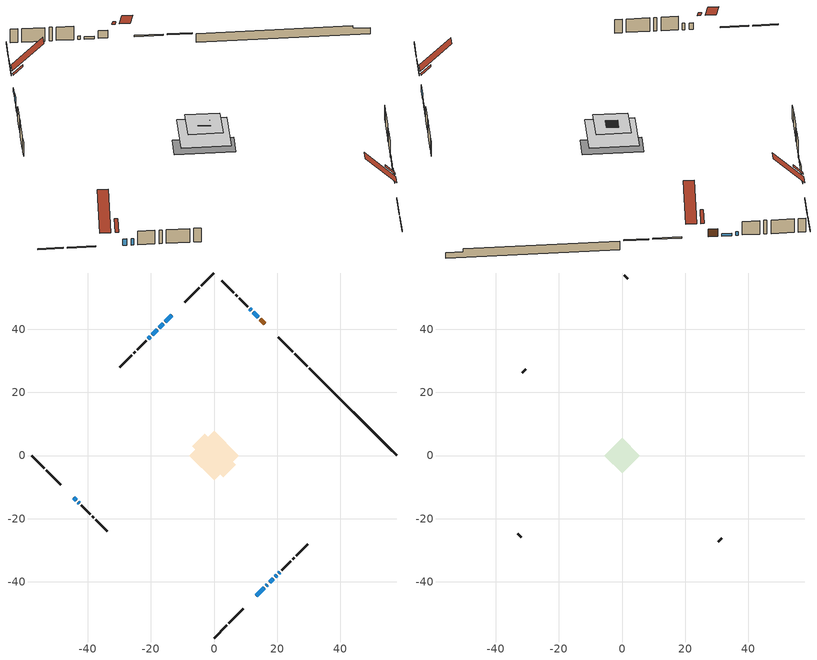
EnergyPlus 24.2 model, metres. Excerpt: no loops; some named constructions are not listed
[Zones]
conditioned space
 floor adiabatic (AdiabaticFloorConstruction): -7.91,0 0,7.91 7.91,0 0,-7.91 z2.28
 floor foundation (Slab1 construction): -6.9,2.86 -2.86,6.9 6.9,-2.86 2.86,-6.9 z-1.3
 wall outside (RimJoist1 construction): 0,-57.84 3.98,-53.85 / -57.84,0 -53.85,-3.98 / 0,57.84 -3.98,53.85 / 29.59,28.24 25.61,32.23 z1.06:1.36
 wall outside (RimJoist2 construction): 4.64,-53.2 9.19,-48.64 / -53.2,-4.64 -48.64,-9.19 / -4.64,53.2 -9.19,48.64 / 24.95,32.89 20.4,37.44 z1.06:1.36
 wall outside (AdiabaticWallConstruction 1): 16.13,41.7 14.69,43.14 z1.06:3.09
 wall outside (AdiabaticWallConstruction): -13.46,44.38 -15.45,42.38 / 16.54,-41.3 16.94,-40.9 / 17.59,-40.24 18.81,-39.02 / 11.8,46.03 11.4,46.43 / -20.22,37.61 -20.89,36.95 z1.06:1.98; -16.11,41.73 -17.33,40.51 z1.06:3.07; 13.46,-44.38 15.88,-41.95 / -44.38,-13.46 -43.71,-14.12 / -43.06,-14.78 -42.66,-15.18 z1.06:2.79; 14.04,43.8 12.46,45.38 / -17.99,39.85 -19.57,38.27 z1.06:1.72; 19.47,-38.37 19.85,-37.99 z1.06:2.28; 20.5,-37.33 20.88,-36.95 z1.06:1.95
 wall outside (Wall1 construction): 21.54,-36.3 24.29,-33.55 / -42,-15.83 -39.25,-18.58 / -21.55,36.29 -24.3,33.54 / 10.75,47.09 8,49.84 z1.06:4.72
 wall outside (Wall2 construction): 24.95,-32.89 25.45,-32.39 / -38.59,-19.24 -38.1,-19.74 / -24.96,32.88 -25.45,32.38 / 7.34,50.5 6.84,50.99 z1.06:4.72
 wall outside (Wall3 construction): 26.1,-31.73 29.78,-28.05 / -37.44,-20.4 -33.76,-24.08 / -26.11,31.73 -29.79,28.05 / 6.18,51.65 2.5,55.33 z1.06:4.72
 wall foundation (FoundationWall1 construction): 30.25,27.59,-1.3 30.25,27.59,1.06 55.08,2.76,1.06 55.08,2.76,0.3 57.84,0,0.3 57.84,0,-1.3
 window (WindowConstruction): -13.46,44.38 -15.45,42.38 z1.06:1.97
 window (WindowConstruction 4): -16.11,41.73 -17.33,40.51 z1.06:3.07
 window (WindowConstruction 5): 13.46,-44.38 15.88,-41.95 z1.06:2.79
 window (WindowConstruction 6): 16.54,-41.29 16.94,-40.9 z1.06:1.97
 window (WindowConstruction 7): -44.38,-13.46 -43.71,-14.12 z1.06:2.79
 window (WindowConstruction 8): -43.06,-14.78 -42.66,-15.17 z1.06:2.79
 window (WindowConstruction 11): 14.04,43.8 12.46,45.38 z1.06:1.72
 window (WindowConstruction 12): -17.99,39.85 -19.57,38.27 z1.06:1.72
 window (WindowConstruction 1): 17.59,-40.24 18.81,-39.02 z1.06:1.97
 window (WindowConstruction 9): 19.47,-38.37 19.85,-37.99 z1.06:2.28
 window (WindowConstruction 10): 20.5,-37.33 20.88,-36.96 z1.06:1.95
 window (WindowConstruction 2): 11.8,46.04 11.41,46.43 z1.06:1.97
 window (WindowConstruction 3): -20.23,37.61 -20.89,36.95 z1.06:1.97
 door (Door): 16.13,41.7 14.69,43.14 z1.06:3.09
 ceiling adiabatic (AdiabaticFloorConstruction): 0,-7.91 7.91,0 0,7.91 -7.91,0 z2.28
 roof outside (Roof2 construction): 12.8,-45.03,4.72 11.25,-43.48,6.92 10.7,-44.03,6.92 12.25,-45.58,4.72; -45.03,-12.8,4.72 -43.48,-11.25,6.92 -44.03,-10.7,6.92 -45.58,-12.25,4.72; -12.8,45.03,4.72 -11.25,43.48,6.92 -10.7,44.03,6.92 -12.25,45.58,4.72; 16.79,41.05,4.72 15.23,39.49,6.92 15.78,38.94,6.92 17.34,40.5,4.72
attic - vented
 floor to conditioned space (Floor1 construction Reversed): -5.55,0 0,5.55 5.55,0 0,-5.55 z4.72
 floor to conditioned space (Floor2 construction Reversed): -1.93,0 0,1.93 1.93,0 0,-1.93 z4.72
 wall outside (Wall4 construction): 30.44,-27.4 31.63,-26.21 / -33.1,-24.73 -31.91,-25.92 / -30.45,27.39 -31.64,26.2 / 1.85,55.99 0.66,57.18 z1.06:4.72
 roof outside (Roof1 construction): 11.6,-46.24,4.72 6.65,-41.3,11.71 4.91,-43.04,11.71 9.85,-47.99,4.72; -46.24,-11.6,4.72 -41.3,-6.65,11.71 -43.04,-4.91,11.71 -47.99,-9.85,4.72; -11.6,46.24,4.72 -6.65,41.3,11.71 -4.91,43.04,11.71 -9.85,47.99,4.72; 17.99,39.84,4.72 13.05,34.9,11.71 14.8,33.15,11.71 19.74,38.09,4.72
[Material] Roughness=Rough; Thermal Absorptance=0.9
Name | Thickness {m} | Conductivity {W/m-K} | Density {kg/m3} | Specific Heat {J/kg-K} | Solar Absorptance | Visible Absorptance
ceiling loosefill ins | 0.169333 | 0.0480833 | 16.02 | 1046.75 | 0.7 | 0.7
ceiling stud and cavity | 0.1397 | 0.0830756 | 65.682 | 1177.47 | 0.7 | 0.7
ceiling stud and cavity 1 | 0.1397 | 0.0911922 | 65.682 | 1177.47 | 0.7 | 0.7
gypsum board | 0.0127 | 0.160291 | 801 | 837.4 | 0.6 | 0.6
[Construction]
Floor1 construction: ceiling loosefill ins, ceiling stud and cavity, gypsum board
Floor2 construction: ceiling loosefill ins, ceiling stud and cavity 1, gypsum board
[EnergyManagementSystem:OutputVariable] Type of Data in Variable=Summed; Update Frequency=ZoneTimestep
Name | EMS Variable | EMS Program or Subroutine | Units
loads_clg_tot_peakload_outvar; loads_clg_tot_annual_outvar; Energy Management System Output Variable 2; Energy Management System Output Variable 46 | loads_clg_tot | total_loads_program | J
htg_unmet_hours_annual_outvar; Energy Management System Output Variable 3 | htg_unmet_hours | unmet_hours_program | hr
clg_unmet_hours_annual_outvar; Energy Management System Output Variable 4 | clg_unmet_hours | unmet_hours_program | hr
loads_htg_roofs_annual_outvar; Energy Management System Output Variable 5 | loads_htg_roofs | component_loads_program | J
loads_htg_ceilings_annual_outvar; Energy Management System Output Variable 6 | loads_htg_ceilings | component_loads_program | J
loads_htg_walls_annual_outvar; Energy Management System Output Variable 7 | loads_htg_walls | component_loads_program | J
loads_htg_rim_joists_annual_outvar; Energy Management System Output Variable 8 | loads_htg_rim_joists | component_loads_program | J
loads_htg_foundation_walls_annual_outvar; Energy Management System Output Variable 9 | loads_htg_foundation_walls | component_loads_program | J
loads_htg_doors_annual_outvar; Energy Management System Output Variable 10 | loads_htg_doors | component_loads_program | J
loads_htg_windows_conduction_annual_outvar; Energy Management System Output Variable 11 | loads_htg_windows_conduction | component_loads_program | J
loads_htg_windows_solar_annual_outvar; Energy Management System Output Variable 12 | loads_htg_windows_solar | component_loads_program | J
loads_htg_skylights_conduction_annual_outvar; Energy Management System Output Variable 13 | loads_htg_skylights_conduction | component_loads_program | J
loads_htg_skylights_solar_annual_outvar; Energy Management System Output Variable 14 | loads_htg_skylights_solar | component_loads_program | J
loads_htg_floors_annual_outvar; Energy Management System Output Variable 15 | loads_htg_floors | component_loads_program | J
loads_htg_slabs_annual_outvar; Energy Management System Output Variable 16 | loads_htg_slabs | component_loads_program | J
loads_htg_internal_mass_annual_outvar; Energy Management System Output Variable 17 | loads_htg_internal_mass | component_loads_program | J
loads_htg_infil_annual_outvar; Energy Management System Output Variable 18 | loads_htg_infil | component_loads_program | J
loads_htg_natvent_annual_outvar; Energy Management System Output Variable 19 | loads_htg_natvent | component_loads_program | J
loads_htg_mechvent_annual_outvar; Energy Management System Output Variable 20 | loads_htg_mechvent | component_loads_program | J
loads_htg_whf_annual_outvar; Energy Management System Output Variable 21 | loads_htg_whf | component_loads_program | J
loads_htg_ducts_annual_outvar; Energy Management System Output Variable 22 | loads_htg_ducts | component_loads_program | J
loads_htg_intgains_annual_outvar; Energy Management System Output Variable 23 | loads_htg_intgains | component_loads_program | J
loads_htg_lighting_annual_outvar; Energy Management System Output Variable 24 | loads_htg_lighting | component_loads_program | J
loads_clg_roofs_annual_outvar; Energy Management System Output Variable 25 | loads_clg_roofs | component_loads_program | J
loads_clg_ceilings_annual_outvar; Energy Management System Output Variable 26 | loads_clg_ceilings | component_loads_program | J
loads_clg_walls_annual_outvar; Energy Management System Output Variable 27 | loads_clg_walls | component_loads_program | J
loads_clg_rim_joists_annual_outvar; Energy Management System Output Variable 28 | loads_clg_rim_joists | component_loads_program | J
loads_clg_foundation_walls_annual_outvar; Energy Management System Output Variable 29 | loads_clg_foundation_walls | component_loads_program | J
loads_clg_doors_annual_outvar; Energy Management System Output Variable 30 | loads_clg_doors | component_loads_program | J
loads_clg_windows_conduction_annual_outvar; Energy Management System Output Variable 31 | loads_clg_windows_conduction | component_loads_program | J
loads_clg_windows_solar_annual_outvar; Energy Management System Output Variable 32 | loads_clg_windows_solar | component_loads_program | J
loads_clg_skylights_conduction_annual_outvar; Energy Management System Output Variable 33 | loads_clg_skylights_conduction | component_loads_program | J
loads_clg_skylights_solar_annual_outvar; Energy Management System Output Variable 34 | loads_clg_skylights_solar | component_loads_program | J
loads_clg_floors_annual_outvar; Energy Management System Output Variable 35 | loads_clg_floors | component_loads_program | J
loads_clg_slabs_annual_outvar; Energy Management System Output Variable 36 | loads_clg_slabs | component_loads_program | J
loads_clg_internal_mass_annual_outvar; Energy Management System Output Variable 37 | loads_clg_internal_mass | component_loads_program | J
loads_clg_infil_annual_outvar; Energy Management System Output Variable 38 | loads_clg_infil | component_loads_program | J
loads_clg_natvent_annual_outvar; Energy Management System Output Variable 39 | loads_clg_natvent | component_loads_program | J
loads_clg_mechvent_annual_outvar; Energy Management System Output Variable 40 | loads_clg_mechvent | component_loads_program | J
loads_clg_whf_annual_outvar; Energy Management System Output Variable 41 | loads_clg_whf | component_loads_program | J
loads_clg_ducts_annual_outvar; Energy Management System Output Variable 42 | loads_clg_ducts | component_loads_program | J
loads_clg_intgains_annual_outvar; Energy Management System Output Variable 43 | loads_clg_intgains | component_loads_program | J
loads_clg_lighting_annual_outvar; Energy Management System Output Variable 44 | loads_clg_lighting | component_loads_program | J
loads_htg_tot_annual_outvar; Energy Management System Output Variable 1; Energy Management System Output Variable 45 | loads_htg_tot | total_loads_program | J
[Schedule:Day:Interval]
interior lighting schedule day: No, 01:00, 0.108182, 04:00, 0.0901515, 05:00, 0.0991667, 06:00, 0.162273, 07:00, 0.270455, 08:00, 0.342576, 10:00, 0.369621, 11:00, 0.351591, 12:00, 0.333561, 13:00, 0.324545, 14:00, 0.31553, 15:00, 0.333561, 16:00, 0.369621, 17:00, 0.450758, 18:00, 0.585985, 19:00, 0.775303, 20:00, 0.955606, 21:00, 0.991667, 22:00, 0.712197, 23:00, 0.360606, 24:00, 0.162273
interior lighting schedule day 1: No, 01:00, 0.100909, 04:00, 0.0840909, 05:00, 0.0925, 06:00, 0.151364, 07:00, 0.252273, 08:00, 0.319545, 10:00, 0.344773, 11:00, 0.327955, 12:00, 0.311136, 13:00, 0.302727, 14:00, 0.294318, 15:00, 0.311136, 16:00, 0.344773, 17:00, 0.420455, 18:00, 0.546591, 19:00, 0.723182, 20:00, 0.891364, 21:00, 0.925, 22:00, 0.664318, 23:00, 0.336364, 24:00, 0.151364
interior lighting schedule day 2: No, 01:00, 0.0927273, 04:00, 0.0772727, 05:00, 0.085, 06:00, 0.139091, 07:00, 0.231818, 08:00, 0.293636, 10:00, 0.316818, 11:00, 0.301364, 12:00, 0.285909, 13:00, 0.278182, 14:00, 0.270455, 15:00, 0.285909, 16:00, 0.316818, 17:00, 0.386364, 18:00, 0.502273, 19:00, 0.664545, 20:00, 0.819091, 21:00, 0.85, 22:00, 0.610455, 23:00, 0.309091, 24:00, 0.139091
interior lighting schedule day 3: No, 01:00, 0.0845455, 04:00, 0.0704545, 05:00, 0.0775, 06:00, 0.126818, 07:00, 0.211364, 08:00, 0.267727, 10:00, 0.288864, 11:00, 0.274773, 12:00, 0.260682, 13:00, 0.253636, 14:00, 0.246591, 15:00, 0.260682, 16:00, 0.288864, 17:00, 0.352273, 18:00, 0.457955, 19:00, 0.605909, 20:00, 0.746818, 21:00, 0.775, 22:00, 0.556591, 23:00, 0.281818, 24:00, 0.126818
interior lighting schedule day 4: No, 01:00, 0.0763636, 04:00, 0.0636364, 05:00, 0.07, 06:00, 0.114545, 07:00, 0.190909, 08:00, 0.241818, 10:00, 0.260909, 11:00, 0.248182, 12:00, 0.235455, 13:00, 0.229091, 14:00, 0.222727, 15:00, 0.235455, 16:00, 0.260909, 17:00, 0.318182, 18:00, 0.413636, 19:00, 0.547273, 20:00, 0.674545, 21:00, 0.7, 22:00, 0.502727, 23:00, 0.254545, 24:00, 0.114545
interior lighting schedule day 5: No, 01:00, 0.0727273, 04:00, 0.0606061, 05:00, 0.0666667, 06:00, 0.109091, 07:00, 0.181818, 08:00, 0.230303, 10:00, 0.248485, 11:00, 0.236364, 12:00, 0.224242, 13:00, 0.218182, 14:00, 0.212121, 15:00, 0.224242, 16:00, 0.248485, 17:00, 0.30303, 18:00, 0.393939, 19:00, 0.521212, 20:00, 0.642424, 21:00, 0.666667, 22:00, 0.478788, 23:00, 0.242424, 24:00, 0.109091
interior lighting schedule day 6: No, 01:00, 0.0745455, 04:00, 0.0621212, 05:00, 0.0683333, 06:00, 0.111818, 07:00, 0.186364, 08:00, 0.236061, 10:00, 0.254697, 11:00, 0.242273, 12:00, 0.229848, 13:00, 0.223636, 14:00, 0.217424, 15:00, 0.229848, 16:00, 0.254697, 17:00, 0.310606, 18:00, 0.403788, 19:00, 0.534242, 20:00, 0.658485, 21:00, 0.683333, 22:00, 0.490758, 23:00, 0.248485, 24:00, 0.111818
interior lighting schedule day 7: No, 01:00, 0.08, 04:00, 0.0666667, 05:00, 0.0733333, 06:00, 0.12, 07:00, 0.2, 08:00, 0.253333, 10:00, 0.273333, 11:00, 0.26, 12:00, 0.246667, 13:00, 0.24, 14:00, 0.233333, 15:00, 0.246667, 16:00, 0.273333, 17:00, 0.333333, 18:00, 0.433333, 19:00, 0.573333, 20:00, 0.706667, 21:00, 0.733333, 22:00, 0.526667, 23:00, 0.266667, 24:00, 0.12
interior lighting schedule day 8: No, 01:00, 0.0890909, 04:00, 0.0742424, 05:00, 0.0816667, 06:00, 0.133636, 07:00, 0.222727, 08:00, 0.282121, 10:00, 0.304394, 11:00, 0.289545, 12:00, 0.274697, 13:00, 0.267273, 14:00, 0.259848, 15:00, 0.274697, 16:00, 0.304394, 17:00, 0.371212, 18:00, 0.482576, 19:00, 0.638485, 20:00, 0.78697, 21:00, 0.816667, 22:00, 0.586515, 23:00, 0.29697, 24:00, 0.133636
interior lighting schedule day 9: No, 01:00, 0.0972727, 04:00, 0.0810606, 05:00, 0.0891667, 06:00, 0.145909, 07:00, 0.243182, 08:00, 0.30803, 10:00, 0.332348, 11:00, 0.316136, 12:00, 0.299924, 13:00, 0.291818, 14:00, 0.283712, 15:00, 0.299924, 16:00, 0.332348, 17:00, 0.405303, 18:00, 0.526894, 19:00, 0.697121, 20:00, 0.859242, 21:00, 0.891667, 22:00, 0.640379, 23:00, 0.324242, 24:00, 0.145909
interior lighting schedule day 10: No, 01:00, 0.105455, 04:00, 0.0878788, 05:00, 0.0966667, 06:00, 0.158182, 07:00, 0.263636, 08:00, 0.333939, 10:00, 0.360303, 11:00, 0.342727, 12:00, 0.325152, 13:00, 0.316364, 14:00, 0.307576, 15:00, 0.325152, 16:00, 0.360303, 17:00, 0.439394, 18:00, 0.571212, 19:00, 0.755758, 20:00, 0.931515, 21:00, 0.966667, 22:00, 0.694242, 23:00, 0.351515, 24:00, 0.158182
interior lighting schedule day 11: No, 01:00, 0.109091, 04:00, 0.0909091, 05:00, 0.1, 06:00, 0.163636, 07:00, 0.272727, 08:00, 0.345455, 10:00, 0.372727, 11:00, 0.354545, 12:00, 0.336364, 13:00, 0.327273, 14:00, 0.318182, 15:00, 0.336364, 16:00, 0.372727, 17:00, 0.454545, 18:00, 0.590909, 19:00, 0.781818, 20:00, 0.963636, 21:00, 1, 22:00, 0.718182, 23:00, 0.363636, 24:00, 0.163636
interior lighting schedule default day; occupants schedule default day; clothes dryer schedule default day; cooking range schedule default day; mech vent bath fan 0 schedule default day; mech vent range fan 0 schedule default day; misc plug loads schedule default day; general water use schedule default day; heating setpoint default day; cooling setpoint default day; clothes dryer exhaust 0 schedule default day; cooling season schedule day; cooling season schedule day 2; cooling season schedule default day; exterior lighting schedule default day; natural vent schedule default day: No, 24:00, 0
occupants schedule day: No, 05:00, 0.426829, 06:00, 0.719512, 07:00, 1, 08:00, 0.670732, 09:00, 0.329268, 14:00, 0.170732, 15:00, 0.231707, 16:00, 0.329268, 17:00, 0.5, 18:00, 0.670732, 19:00, 0.829268, 21:00, 1, 22:00, 0.853659, 23:00, 0.646341, 24:00, 0.426829
clothes dryer schedule day; clothes dryer exhaust 0 schedule day: No, 01:00, 0.123457, 02:00, 0.0740741, 03:00, 0.0493827, 04:00, 0.0246914, 05:00, 0.0493827, 06:00, 0.0740741, 07:00, 0.197531, 08:00, 0.395062, 09:00, 0.592593, 10:00, 0.839506, 11:00, 0.962963, 12:00, 1, 13:00, 0.91358, 14:00, 0.82716, 15:00, 0.716049, 16:00, 0.753086, 17:00, 0.679012, 18:00, 0.666667, 20:00, 0.62963, 21:00, 0.641975, 22:00, 0.666667, 23:00, 0.54321, 24:00, 0.296296
cooking range schedule day: No, 05:00, 0.0597015, 06:00, 0.11194, 07:00, 0.171642, 08:00, 0.291045, 11:00, 0.343284, 12:00, 0.402985, 13:00, 0.462687, 14:00, 0.343284, 15:00, 0.291045, 16:00, 0.402985, 17:00, 0.567164, 18:00, 1, 19:00, 0.850746, 20:00, 0.432836, 21:00, 0.291045, 22:00, 0.231343, 23:00, 0.171642, 24:00, 0.11194
mech vent bath fan 0 schedule day: No, 07:00, 0, 08:00, 1, 09:00, 0.2, 24:00, 0
mech vent range fan 0 schedule day: No, 18:00, 0, 19:00, 1, 20:00, 0.2, 24:00, 0
misc plug loads schedule day: No, 06:00, 0.705882, 07:00, 0.745098, 08:00, 0.803922, 15:00, 0.823529, 16:00, 0.862745, 17:00, 0.921569, 18:00, 0.980392, 19:00, 1, 20:00, 0.980392, 21:00, 0.941176, 22:00, 0.862745, 23:00, 0.784314, 24:00, 0.72549
general water use schedule day: No, 01:00, 0.315068, 03:00, 0.287671, 04:00, 0.342466, 05:00, 0.369863, 06:00, 0.520548, 07:00, 0.60274, 08:00, 0.534247, 10:00, 0.506849, 11:00, 0.465753, 14:00, 0.479452, 15:00, 0.534247, 16:00, 0.589041, 17:00, 0.69863, 18:00, 0.876712, 19:00, 0.890411, 20:00, 0.986301, 21:00, 1, 22:00, 0.863014, 23:00, 0.616438, 24:00, 0.465753
heating setpoint day: No, 07:00, 18, 23:00, 21, 24:00, 18
cooling setpoint day: No, 24:00, 25
cooling season schedule day 1: No, 24:00, 1
exterior lighting schedule day: No, 01:00, 0.566667, 03:00, 0.524167, 05:00, 0.495833, 06:00, 0.5525, 07:00, 0.623333, 08:00, 0.580833, 09:00, 0.439167, 10:00, 0.354167, 12:00, 0.34, 13:00, 0.354167, 14:00, 0.396667, 15:00, 0.425, 16:00, 0.495833, 17:00, 0.623333, 18:00, 0.793333, 19:00, 0.906667, 20:00, 0.963333, 21:00, 0.991667, 22:00, 0.920833, 23:00, 0.793333, 24:00, 0.665833
exterior lighting schedule day 1: No, 01:00, 0.528571, 03:00, 0.488929, 05:00, 0.4625, 06:00, 0.515357, 07:00, 0.581429, 08:00, 0.541786, 09:00, 0.409643, 10:00, 0.330357, 12:00, 0.317143, 13:00, 0.330357, 14:00, 0.37, 15:00, 0.396429, 16:00, 0.4625, 17:00, 0.581429, 18:00, 0.74, 19:00, 0.845714, 20:00, 0.898571, 21:00, 0.925, 22:00, 0.858929, 23:00, 0.74, 24:00, 0.621071
exterior lighting schedule day 10: No, 01:00, 0.552381, 03:00, 0.510952, 05:00, 0.483333, 06:00, 0.538571, 07:00, 0.607619, 08:00, 0.56619, 09:00, 0.428095, 10:00, 0.345238, 12:00, 0.331429, 13:00, 0.345238, 14:00, 0.386667, 15:00, 0.414286, 16:00, 0.483333, 17:00, 0.607619, 18:00, 0.773333, 19:00, 0.88381, 20:00, 0.939048, 21:00, 0.966667, 22:00, 0.897619, 23:00, 0.773333, 24:00, 0.649048
exterior lighting schedule day 11: No, 01:00, 0.571429, 03:00, 0.528571, 05:00, 0.5, 06:00, 0.557143, 07:00, 0.628571, 08:00, 0.585714, 09:00, 0.442857, 10:00, 0.357143, 12:00, 0.342857, 13:00, 0.357143, 14:00, 0.4, 15:00, 0.428571, 16:00, 0.5, 17:00, 0.628571, 18:00, 0.8, 19:00, 0.914286, 20:00, 0.971429, 21:00, 1, 22:00, 0.928571, 23:00, 0.8, 24:00, 0.671429
exterior lighting schedule day 2: No, 01:00, 0.485714, 03:00, 0.449286, 05:00, 0.425, 06:00, 0.473571, 07:00, 0.534286, 08:00, 0.497857, 09:00, 0.376429, 10:00, 0.303571, 12:00, 0.291429, 13:00, 0.303571, 14:00, 0.34, 15:00, 0.364286, 16:00, 0.425, 17:00, 0.534286, 18:00, 0.68, 19:00, 0.777143, 20:00, 0.825714, 21:00, 0.85, 22:00, 0.789286, 23:00, 0.68, 24:00, 0.570714
exterior lighting schedule day 3: No, 01:00, 0.442857, 03:00, 0.409643, 05:00, 0.3875, 06:00, 0.431786, 07:00, 0.487143, 08:00, 0.453929, 09:00, 0.343214, 10:00, 0.276786, 12:00, 0.265714, 13:00, 0.276786, 14:00, 0.31, 15:00, 0.332143, 16:00, 0.3875, 17:00, 0.487143, 18:00, 0.62, 19:00, 0.708571, 20:00, 0.752857, 21:00, 0.775, 22:00, 0.719643, 23:00, 0.62, 24:00, 0.520357
exterior lighting schedule day 4: No, 01:00, 0.4, 03:00, 0.37, 05:00, 0.35, 06:00, 0.39, 07:00, 0.44, 08:00, 0.41, 09:00, 0.31, 10:00, 0.25, 12:00, 0.24, 13:00, 0.25, 14:00, 0.28, 15:00, 0.3, 16:00, 0.35, 17:00, 0.44, 18:00, 0.56, 19:00, 0.64, 20:00, 0.68, 21:00, 0.7, 22:00, 0.65, 23:00, 0.56, 24:00, 0.47
exterior lighting schedule day 5: No, 01:00, 0.380952, 03:00, 0.352381, 05:00, 0.333333, 06:00, 0.371429, 07:00, 0.419048, 08:00, 0.390476, 09:00, 0.295238, 10:00, 0.238095, 12:00, 0.228571, 13:00, 0.238095, 14:00, 0.266667, 15:00, 0.285714, 16:00, 0.333333, 17:00, 0.419048, 18:00, 0.533333, 19:00, 0.609524, 20:00, 0.647619, 21:00, 0.666667, 22:00, 0.619048, 23:00, 0.533333, 24:00, 0.447619
exterior lighting schedule day 6: No, 01:00, 0.390476, 03:00, 0.36119, 05:00, 0.341667, 06:00, 0.380714, 07:00, 0.429524, 08:00, 0.400238, 09:00, 0.302619, 10:00, 0.244048, 12:00, 0.234286, 13:00, 0.244048, 14:00, 0.273333, 15:00, 0.292857, 16:00, 0.341667, 17:00, 0.429524, 18:00, 0.546667, 19:00, 0.624762, 20:00, 0.66381, 21:00, 0.683333, 22:00, 0.634524, 23:00, 0.546667, 24:00, 0.45881
exterior lighting schedule day 7: No, 01:00, 0.419048, 03:00, 0.387619, 05:00, 0.366667, 06:00, 0.408571, 07:00, 0.460952, 08:00, 0.429524, 09:00, 0.324762, 10:00, 0.261905, 12:00, 0.251429, 13:00, 0.261905, 14:00, 0.293333, 15:00, 0.314286, 16:00, 0.366667, 17:00, 0.460952, 18:00, 0.586667, 19:00, 0.670476, 20:00, 0.712381, 21:00, 0.733333, 22:00, 0.680952, 23:00, 0.586667, 24:00, 0.492381
exterior lighting schedule day 8: No, 01:00, 0.466667, 03:00, 0.431667, 05:00, 0.408333, 06:00, 0.455, 07:00, 0.513333, 08:00, 0.478333, 09:00, 0.361667, 10:00, 0.291667, 12:00, 0.28, 13:00, 0.291667, 14:00, 0.326667, 15:00, 0.35, 16:00, 0.408333, 17:00, 0.513333, 18:00, 0.653333, 19:00, 0.746667, 20:00, 0.793333, 21:00, 0.816667, 22:00, 0.758333, 23:00, 0.653333, 24:00, 0.548333
exterior lighting schedule day 9: No, 01:00, 0.509524, 03:00, 0.47131, 05:00, 0.445833, 06:00, 0.496786, 07:00, 0.560476, 08:00, 0.522262, 09:00, 0.394881, 10:00, 0.318452, 12:00, 0.305714, 13:00, 0.318452, 14:00, 0.356667, 15:00, 0.382143, 16:00, 0.445833, 17:00, 0.560476, 18:00, 0.713333, 19:00, 0.815238, 20:00, 0.86619, 21:00, 0.891667, 22:00, 0.827976, 23:00, 0.713333, 24:00, 0.59869
[Schedule:Week:Daily]
heating setpoint Week Rule - Jan1-Dec31: heating setpoint day, heating setpoint day, heating setpoint day, heating setpoint day, heating setpoint day, heating setpoint day, heating setpoint day, heating setpoint default day, heating setpoint default day, heating setpoint default day, heating setpoint default day, heating setpoint default day
cooling setpoint Week Rule - Jan1-Dec31: cooling setpoint day, cooling setpoint day, cooling setpoint day, cooling setpoint day, cooling setpoint day, cooling setpoint day, cooling setpoint day, cooling setpoint default day, cooling setpoint default day, cooling setpoint default day, cooling setpoint default day, cooling setpoint default day
clothes dryer exhaust 0 schedule Week Rule - Jan1-Dec31: clothes dryer exhaust 0 schedule day, clothes dryer exhaust 0 schedule day, clothes dryer exhaust 0 schedule day, clothes dryer exhaust 0 schedule day, clothes dryer exhaust 0 schedule day, clothes dryer exhaust 0 schedule day, clothes dryer exhaust 0 schedule day, clothes dryer exhaust 0 schedule default day, clothes dryer exhaust 0 schedule default day, clothes dryer exhaust 0 schedule default day, clothes dryer exhaust 0 schedule default day, clothes dryer exhaust 0 schedule default day
cooling season schedule Week Rule - Jan1-May26: cooling season schedule day, cooling season schedule day, cooling season schedule day, cooling season schedule day, cooling season schedule day, cooling season schedule day, cooling season schedule day, cooling season schedule default day, cooling season schedule default day, cooling season schedule default day, cooling season schedule default day, cooling season schedule default day
cooling season schedule Week Rule - May27-Jun2: cooling season schedule day, cooling season schedule day, cooling season schedule day, cooling season schedule day, cooling season schedule day, cooling season schedule day 1, cooling season schedule day 1, cooling season schedule default day, cooling season schedule default day, cooling season schedule default day, cooling season schedule default day, cooling season schedule default day
cooling season schedule Week Rule - Jun3-Aug25: cooling season schedule day 1, cooling season schedule day 1, cooling season schedule day 1, cooling season schedule day 1, cooling season schedule day 1, cooling season schedule day 1, cooling season schedule day 1, cooling season schedule default day, cooling season schedule default day, cooling season schedule default day, cooling season schedule default day, cooling season schedule default day
cooling season schedule Week Rule - Aug26-Sep1: cooling season schedule day 1, cooling season schedule day 1, cooling season schedule day 1, cooling season schedule day 1, cooling season schedule day 1, cooling season schedule day 1, cooling season schedule day 2, cooling season schedule default day, cooling season schedule default day, cooling season schedule default day, cooling season schedule default day, cooling season schedule default day
cooling season schedule Week Rule - Sep2-Dec31: cooling season schedule day 2, cooling season schedule day 2, cooling season schedule day 2, cooling season schedule day 2, cooling season schedule day 2, cooling season schedule day 2, cooling season schedule day 2, cooling season schedule default day, cooling season schedule default day, cooling season schedule default day, cooling season schedule default day, cooling season schedule default day
exterior lighting schedule Week Rule - May6-May26: exterior lighting schedule day 4, exterior lighting schedule day 4, exterior lighting schedule day 4, exterior lighting schedule day 4, exterior lighting schedule day 4, exterior lighting schedule day 4, exterior lighting schedule day 4, exterior lighting schedule default day, exterior lighting schedule default day, exterior lighting schedule default day, exterior lighting schedule default day, exterior lighting schedule default day
exterior lighting schedule Week Rule - May27-Jun2: exterior lighting schedule day 4, exterior lighting schedule day 4, exterior lighting schedule day 4, exterior lighting schedule day 4, exterior lighting schedule day 4, exterior lighting schedule day 5, exterior lighting schedule day 5, exterior lighting schedule default day, exterior lighting schedule default day, exterior lighting schedule default day, exterior lighting schedule default day, exterior lighting schedule default day
exterior lighting schedule Week Rule - Jun3-Jun30: exterior lighting schedule day 5, exterior lighting schedule day 5, exterior lighting schedule day 5, exterior lighting schedule day 5, exterior lighting schedule day 5, exterior lighting schedule day 5, exterior lighting schedule day 5, exterior lighting schedule default day, exterior lighting schedule default day, exterior lighting schedule default day, exterior lighting schedule default day, exterior lighting schedule default day
exterior lighting schedule Week Rule - Jul1-Jul28: exterior lighting schedule day 6, exterior lighting schedule day 6, exterior lighting schedule day 6, exterior lighting schedule day 6, exterior lighting schedule day 6, exterior lighting schedule day 6, exterior lighting schedule day 6, exterior lighting schedule default day, exterior lighting schedule default day, exterior lighting schedule default day, exterior lighting schedule default day, exterior lighting schedule default day
exterior lighting schedule Week Rule - Jul29-Aug4: exterior lighting schedule day 6, exterior lighting schedule day 6, exterior lighting schedule day 6, exterior lighting schedule day 7, exterior lighting schedule day 7, exterior lighting schedule day 7, exterior lighting schedule day 7, exterior lighting schedule default day, exterior lighting schedule default day, exterior lighting schedule default day, exterior lighting schedule default day, exterior lighting schedule default day
exterior lighting schedule Week Rule - Aug5-Aug25: exterior lighting schedule day 7, exterior lighting schedule day 7, exterior lighting schedule day 7, exterior lighting schedule day 7, exterior lighting schedule day 7, exterior lighting schedule day 7, exterior lighting schedule day 7, exterior lighting schedule default day, exterior lighting schedule default day, exterior lighting schedule default day, exterior lighting schedule default day, exterior lighting schedule default day
exterior lighting schedule Week Rule - Aug26-Sep1: exterior lighting schedule day 7, exterior lighting schedule day 7, exterior lighting schedule day 7, exterior lighting schedule day 7, exterior lighting schedule day 7, exterior lighting schedule day 7, exterior lighting schedule day 8, exterior lighting schedule default day, exterior lighting schedule default day, exterior lighting schedule default day, exterior lighting schedule default day, exterior lighting schedule default day
exterior lighting schedule Week Rule - Sep2-Sep29: exterior lighting schedule day 8, exterior lighting schedule day 8, exterior lighting schedule day 8, exterior lighting schedule day 8, exterior lighting schedule day 8, exterior lighting schedule day 8, exterior lighting schedule day 8, exterior lighting schedule default day, exterior lighting schedule default day, exterior lighting schedule default day, exterior lighting schedule default day, exterior lighting schedule default day
exterior lighting schedule Week Rule - Sep30-Oct6: exterior lighting schedule day 8, exterior lighting schedule day 9, exterior lighting schedule day 9, exterior lighting schedule day 9, exterior lighting schedule day 9, exterior lighting schedule day 9, exterior lighting schedule day 9, exterior lighting schedule default day, exterior lighting schedule default day, exterior lighting schedule default day, exterior lighting schedule default day, exterior lighting schedule default day
exterior lighting schedule Week Rule - Oct7-Oct27: exterior lighting schedule day 9, exterior lighting schedule day 9, exterior lighting schedule day 9, exterior lighting schedule day 9, exterior lighting schedule day 9, exterior lighting schedule day 9, exterior lighting schedule day 9, exterior lighting schedule default day, exterior lighting schedule default day, exterior lighting schedule default day, exterior lighting schedule default day, exterior lighting schedule default day
exterior lighting schedule Week Rule - Oct28-Nov3: exterior lighting schedule day 9, exterior lighting schedule day 9, exterior lighting schedule day 9, exterior lighting schedule day 9, exterior lighting schedule day 10, exterior lighting schedule day 10, exterior lighting schedule day 10, exterior lighting schedule default day, exterior lighting schedule default day, exterior lighting schedule default day, exterior lighting schedule default day, exterior lighting schedule default day
exterior lighting schedule Week Rule - Nov4-Nov24: exterior lighting schedule day 10, exterior lighting schedule day 10, exterior lighting schedule day 10, exterior lighting schedule day 10, exterior lighting schedule day 10, exterior lighting schedule day 10, exterior lighting schedule day 10, exterior lighting schedule default day, exterior lighting schedule default day, exterior lighting schedule default day, exterior lighting schedule default day, exterior lighting schedule default day
exterior lighting schedule Week Rule - Nov25-Dec1: exterior lighting schedule day 10, exterior lighting schedule day 10, exterior lighting schedule day 10, exterior lighting schedule day 10, exterior lighting schedule day 10, exterior lighting schedule day 10, exterior lighting schedule day 11, exterior lighting schedule default day, exterior lighting schedule default day, exterior lighting schedule default day, exterior lighting schedule default day, exterior lighting schedule default day
exterior lighting schedule Week Rule - Dec2-Dec31: exterior lighting schedule day 11, exterior lighting schedule day 11, exterior lighting schedule day 11, exterior lighting schedule day 11, exterior lighting schedule day 11, exterior lighting schedule day 11, exterior lighting schedule day 11, exterior lighting schedule default day, exterior lighting schedule default day, exterior lighting schedule default day, exterior lighting schedule default day, exterior lighting schedule default day
natural vent schedule Week Rule - Jan1-Dec31: natural vent schedule default day, natural vent schedule default day, natural vent schedule default day, natural vent schedule default day, natural vent schedule default day, natural vent schedule default day, natural vent schedule default day, natural vent schedule default day, natural vent schedule default day, natural vent schedule default day, natural vent schedule default day, natural vent schedule default day
[Schedule:Year]
heating setpoint: heating setpoint Week Rule - Jan1-Dec31, 1, 1, 12, 31
cooling setpoint: cooling setpoint Week Rule - Jan1-Dec31, 1, 1, 12, 31
clothes dryer exhaust 0 schedule: clothes dryer exhaust 0 schedule Week Rule - Jan1-Dec31, 1, 1, 12, 31
cooling season schedule: cooling season schedule Week Rule - Jan1-May26, 1, 1, 5, 26, cooling season schedule Week Rule - May27-Jun2, 5, 27, 6, 2, cooling season schedule Week Rule - Jun3-Aug25, 6, 3, 8, 25, cooling season schedule Week Rule - Aug26-Sep1, 8, 26, 9, 1, cooling season schedule Week Rule - Sep2-Dec31, 9, 2, 12, 31
natural vent schedule: natural vent schedule Week Rule - Jan1-Dec31, 1, 1, 12, 31
